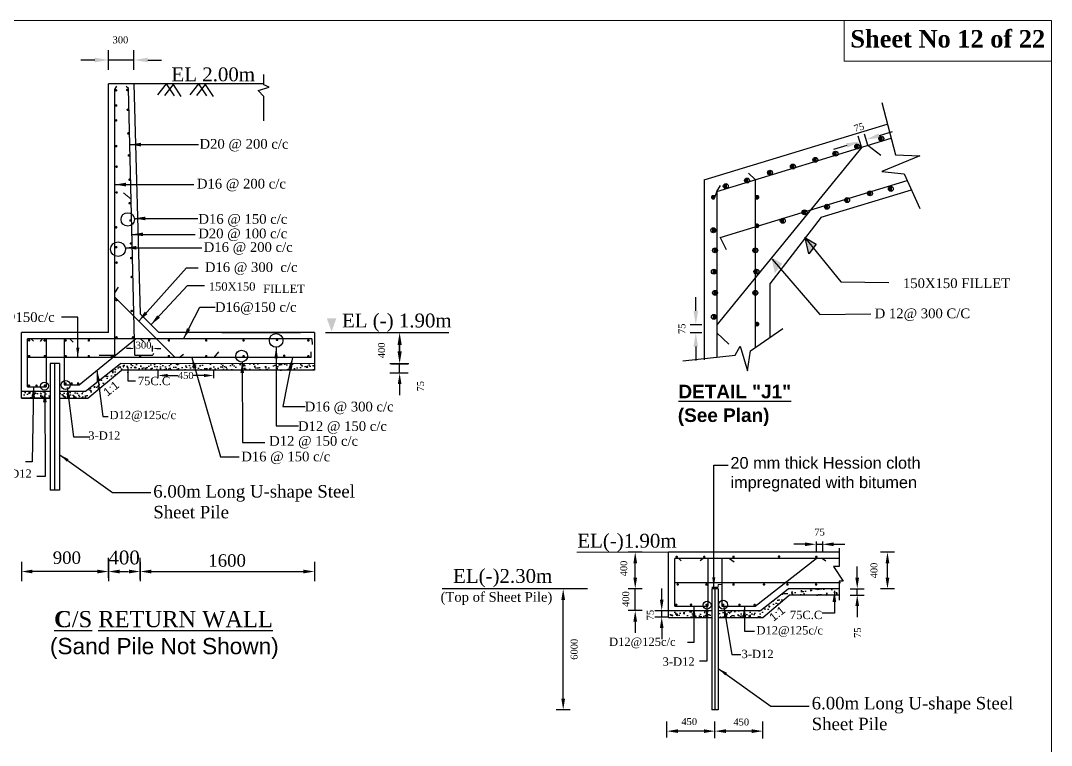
# Model space of a CAD drawing. Extents: x -545075 to 1728153, y -708141 to -305611.
# Drawn here: x 644623 to 681865, y -634030 to -607839 of the extents above; entities that cross this region are included whole.
import ezdxf

# ---------------------------------------------------------------- set-up
doc = ezdxf.new("R2010")
doc.units = 0
doc.header["$MEASUREMENT"] = 0
doc.layers.get('0').update_dxf_attribs({"linetype": 'CONTINUOUS'})
doc.layers.get('DEFPOINTS').update_dxf_attribs({"linetype": 'CONTINUOUS'})
doc.layers.add('LINE', color=7, linetype='CONTINUOUS')
doc.layers.add('Other line', color=7, linetype='CONTINUOUS', lineweight=15)
doc.styles.add('Arial-200', font='arial.ttf')
doc.styles.get("Standard").update_dxf_attribs({"font": 'times.ttf', "height": 250})
doc.styles.add('sum', font='arialbd.ttf')
doc.styles.add('TIMES', font='arial.ttf', dxfattribs={"height": 350})
doc.dimstyles.new('3', dxfattribs={"dimtxt": 225, "dimasz": 350, "dimexe": 100, "dimexo": 25, "dimgap": 9, "dimtad": 0, "dimdec": 0, "dimzin": 0, "dimdsep": 46, "dimtxsty": 'Standard', "dimcen": 0, "dimclrt": 256, "dimadec": 0, "dimazin": 0, "dimtfac": 1, "dimtdec": 0, "dimtofl": 0, "dimtmove": 2, "dimatfit": 3, "dimfxl": 1, "dimtolj": 1, "dimtzin": 0, "dimarcsym": 0})
doc.dimstyles.new('ISO-25', dxfattribs={"dimtxt": 2.5, "dimasz": 2.5, "dimexe": 1.25, "dimexo": 0.625, "dimtad": 1, "dimtxsty": 'Standard', "dimcen": 2.5, "dimadec": 0, "dimazin": 0, "dimtfac": 1, "dimtmove": 0, "dimatfit": 3, "dimfxl": 1, "dimarcsym": 0})
pattern_1 = [(50, (0, 0), (401.6657, -35.1412), [42, -462]), (355, (0, 0), (-77.70075, 421.2276), [33.6, -369.6]), (100.4514, (33.47, -2.93), (323.96525, 386.08614), [35.6945, -392.63958]), (46.1842, (0, 112), (597.655, -92.69065), [63, -693]), (96.6356, (49.8, 104.3), (523.4111, 545.506), [53.54176, -588.9593]), (351.1842, (0, 112), (523.4107, 545.5064), [50.4, -554.4]), (21, (56, 84), (334.26795, -225.46658), [42, -462]), (326, (56, 84), (136.25659, 406.08403), [33.6, -369.6]), (71.4514, (83.86, 65.2), (470.52467, 180.61708), [35.6945, -392.63958]), (37.5, (0, 0), (6.80952, 186.420558), [0, -365.12, 0, -375.2, 0, -371]), (7.5, (0, 0), (147.31894, 220.87056), [0, -213.92, 0, -356.72, 0, -141.4]), (327.5, (-124.88, 0), (298.940564, -12.630728), [0, -140, 0, -436.8, 0, -579.6]), (317.5, (-180.88, 0), (326.584255, 56.05879), [0, -182, 0, -290.08, 0, -411.6])]

# ---------------------------------------------------------------- blocks, each defined once
blk = doc.blocks.new('*D208')
at = {"color": 7, "linetype": 'ByBlock', "lineweight": -2}
for p, q in [((640631, -610123), (639931, -610123)), ((640281, -618713), (640281, -610523)), ((640621, -619113), (639931, -619113))]:
    blk.add_line(p, q, dxfattribs=at)
for points in [[(640215, -610523), (640348, -610523), (640281, -610123)], [(640215, -618713), (640348, -618713), (640281, -619113)]]:
    blk.add_solid(points, dxfattribs=at)
at = {"layer": 'DEFPOINTS', "color": 0, "linetype": 'ByBlock', "lineweight": -2}
for p in [(640281, -610123), (646801, -610123), (640631, -619113)]:
    blk.add_point(p, dxfattribs=at)
at = {"color": 7, "linetype": 'ByBlock', "insert": (639868, -614618), "char_height": 250, "attachment_point": 5, "rotation": 90}
blk.add_mtext('3900', dxfattribs=at)
blk = doc.blocks.new('*D209')
at = {"color": 7, "linetype": 'ByBlock', "lineweight": -2}
for p, q in [((644651, -627397), (644651, -628097)), ((647801, -627397), (647801, -628097)), ((647401, -627747), (645051, -627747))]:
    blk.add_line(p, q, dxfattribs=at)
for points in [[(645051, -627680), (645051, -627814), (644651, -627747)], [(647401, -627680), (647401, -627814), (647801, -627747)]]:
    blk.add_solid(points, dxfattribs=at)
at = {"layer": 'DEFPOINTS', "color": 0, "linetype": 'ByBlock', "lineweight": -2}
for p in [(647801, -619113), (644651, -621478), (644651, -627747)]:
    blk.add_point(p, dxfattribs=at)
at = {"color": 7, "linetype": 'ByBlock', "insert": (646295, -627250), "char_height": 250, "attachment_point": 5}
blk.add_mtext('{\\H1.8x;900}', dxfattribs=at)
blk = doc.blocks.new('*D210')
at = {"color": 7, "linetype": 'ByBlock', "lineweight": -2}
for p, q in [((648944, -627397), (648944, -628097)), ((655243, -627397), (655243, -628097)), ((649344, -627747), (654843, -627747))]:
    blk.add_line(p, q, dxfattribs=at)
for points in [[(649344, -627680), (649344, -627814), (648944, -627747)], [(654843, -627680), (654843, -627814), (655243, -627747)]]:
    blk.add_solid(points, dxfattribs=at)
at = {"layer": 'DEFPOINTS', "color": 0, "linetype": 'ByBlock', "lineweight": -2}
for p in [(648944, -619112), (655243, -620471), (655243, -627747)]:
    blk.add_point(p, dxfattribs=at)
at = {"color": 7, "linetype": 'ByBlock', "insert": (652084, -627351), "char_height": 250, "attachment_point": 5}
blk.add_mtext('{\\H1.8x;1600}', dxfattribs=at)
blk = doc.blocks.new('*D299')
at = {"color": 7, "linetype": 'ByBlock', "lineweight": -2}
for p, q in [((658318, -619838), (658318, -619438)), ((658648, -620238), (657968, -620238)), ((658318, -620576), (658318, -620238)), ((658624, -620576), (657968, -620576)), ((658318, -620976), (658318, -621376))]:
    blk.add_line(p, q, dxfattribs=at)
for points in [[(658251, -619838), (658384, -619838), (658318, -620238)], [(658251, -620976), (658384, -620976), (658318, -620576)]]:
    blk.add_solid(points, dxfattribs=at)
at = {"layer": 'DEFPOINTS', "color": 0, "linetype": 'ByBlock', "lineweight": -2}
for p in [(658318, -620238), (658658, -620238), (658634, -620576)]:
    blk.add_point(p, dxfattribs=at)
at = {"color": 7, "linetype": 'ByBlock', "insert": (659074, -621053), "char_height": 250, "attachment_point": 5, "rotation": 90}
blk.add_mtext('75', dxfattribs=at)
blk = doc.blocks.new('*D303')
at = {"color": 7, "linetype": 'ByBlock', "lineweight": -2}
for p, q in [((647301, -609263), (646801, -609263)), ((647801, -609613), (647801, -608913)), ((648716, -609263), (647801, -609263)), ((648716, -609613), (648716, -608913)), ((649216, -609263), (649716, -609263))]:
    blk.add_line(p, q, dxfattribs=at)
for points in [[(647301, -609179), (647301, -609346), (647801, -609263)], [(649216, -609179), (649216, -609346), (648716, -609263)]]:
    blk.add_solid(points, dxfattribs=at)
at = {"layer": 'DEFPOINTS', "color": 0, "linetype": 'ByBlock', "lineweight": -2}
for p in [(647801, -609263), (647801, -609724), (648716, -609672)]:
    blk.add_point(p, dxfattribs=at)
at = {"color": 7, "linetype": 'ByBlock', "insert": (648230, -608536), "char_height": 250, "attachment_point": 5}
blk.add_mtext('300', dxfattribs=at)
blk = doc.blocks.new('*D304')
at = {"layer": 'DEFPOINTS', "color": 0, "lineweight": -2}
for p in [(655243, -619113), (655243, -620238), (658318, -620238)]:
    blk.add_point(p, dxfattribs=at)
at = {"layer": 'LINE', "color": 7, "lineweight": -2}
for p, q in [((658018, -619113), (658618, -619113)), ((658318, -619563), (658318, -619788)), ((658018, -620238), (658618, -620238))]:
    blk.add_line(p, q, dxfattribs=at)
for points in [[(658243, -619563), (658393, -619563), (658318, -619113)], [(658243, -619788), (658393, -619788), (658318, -620238)]]:
    blk.add_solid(points, dxfattribs=at)
at = {"layer": 'LINE', "color": 7, "insert": (657663, -619755), "char_height": 250, "attachment_point": 5, "rotation": 90}
blk.add_mtext('\\A1;400', dxfattribs=at)
blk = doc.blocks.new('*D306')
at = {"color": 7, "linetype": 'ByBlock', "lineweight": -2}
for p, q in [((643161, -614613), (642461, -614613)), ((642811, -615013), (642811, -618538)), ((643161, -618938), (642461, -618938))]:
    blk.add_line(p, q, dxfattribs=at)
for points in [[(642744, -615013), (642877, -615013), (642811, -614613)], [(642744, -618538), (642877, -618538), (642811, -618938)]]:
    blk.add_solid(points, dxfattribs=at)
at = {"layer": 'DEFPOINTS', "color": 0, "linetype": 'ByBlock', "lineweight": -2}
for p in [(647760, -614613), (642811, -618938), (647533, -618938)]:
    blk.add_point(p, dxfattribs=at)
at = {"color": 7, "linetype": 'ByBlock', "insert": (642184, -616887), "char_height": 250, "attachment_point": 5, "rotation": 90}
blk.add_mtext('1500', dxfattribs=at)
blk = doc.blocks.new('*D308')
at = {"color": 7, "linetype": 'ByBlock', "lineweight": -2}
for p, q in [((674850, -627971), (674850, -627571)), ((674600, -628371), (675100, -628371)), ((674600, -628597), (675100, -628597)), ((674850, -628597), (674850, -628371)), ((674850, -628997), (674850, -629397))]:
    blk.add_line(p, q, dxfattribs=at)
for points in [[(674783, -627971), (674916, -627971), (674850, -628371)], [(674783, -628997), (674916, -628997), (674850, -628597)]]:
    blk.add_solid(points, dxfattribs=at)
at = {"layer": 'DEFPOINTS', "color": 0, "linetype": 'ByBlock', "lineweight": -2}
for p in [(674197, -628371), (674197, -628597), (674850, -628371)]:
    blk.add_point(p, dxfattribs=at)
at = {"color": 7, "linetype": 'ByBlock', "insert": (674865, -629957), "char_height": 250, "attachment_point": 5, "rotation": 90}
blk.add_mtext('75', dxfattribs=at)
blk = doc.blocks.new('*D309')
at = {"color": 7, "linetype": 'ByBlock', "lineweight": -2}
for p, q in [((664477, -628371), (663977, -628371)), ((664227, -632341), (664227, -628771)), ((664477, -632741), (663977, -632741))]:
    blk.add_line(p, q, dxfattribs=at)
for points in [[(664160, -628771), (664294, -628771), (664227, -628371)], [(664160, -632341), (664294, -632341), (664227, -632741)]]:
    blk.add_solid(points, dxfattribs=at)
at = {"layer": 'DEFPOINTS', "color": 0, "linetype": 'ByBlock', "lineweight": -2}
for p in [(664227, -628371), (669597, -628371), (669597, -632741)]:
    blk.add_point(p, dxfattribs=at)
at = {"color": 7, "linetype": 'ByBlock', "insert": (664625, -630556), "char_height": 250, "attachment_point": 5, "rotation": 90}
blk.add_mtext('6000', dxfattribs=at)
blk = doc.blocks.new('*D310')
at = {"color": 7, "linetype": 'ByBlock', "lineweight": -2}
for p, q in [((666829, -627971), (666829, -627571)), ((667079, -628371), (666579, -628371)), ((666829, -629161), (666829, -628371)), ((667079, -629161), (666579, -629161)), ((666829, -629561), (666829, -629961))]:
    blk.add_line(p, q, dxfattribs=at)
for points in [[(666763, -627971), (666896, -627971), (666829, -628371)], [(666763, -629561), (666896, -629561), (666829, -629161)]]:
    blk.add_solid(points, dxfattribs=at)
at = {"layer": 'DEFPOINTS', "color": 0, "linetype": 'ByBlock', "lineweight": -2}
for p in [(666829, -628371), (669445, -628371), (669445, -629161)]:
    blk.add_point(p, dxfattribs=at)
at = {"color": 7, "linetype": 'ByBlock', "insert": (666489, -628742), "char_height": 250, "attachment_point": 5, "rotation": 90}
blk.add_mtext('400', dxfattribs=at)
blk = doc.blocks.new('*D311')
at = {"color": 7, "linetype": 'ByBlock', "lineweight": -2}
for p, q in [((667079, -627046), (666579, -627046)), ((666829, -627971), (666829, -627446)), ((667079, -628371), (666579, -628371))]:
    blk.add_line(p, q, dxfattribs=at)
for points in [[(666763, -627446), (666896, -627446), (666829, -627046)], [(666763, -627971), (666896, -627971), (666829, -628371)]]:
    blk.add_solid(points, dxfattribs=at)
at = {"layer": 'DEFPOINTS', "color": 0, "linetype": 'ByBlock', "lineweight": -2}
for p in [(666829, -627046), (667883, -627046), (669445, -628371)]:
    blk.add_point(p, dxfattribs=at)
at = {"color": 7, "linetype": 'ByBlock', "insert": (666416, -627638), "char_height": 250, "attachment_point": 5, "rotation": 90}
blk.add_mtext('400', dxfattribs=at)
blk = doc.blocks.new('*D312')
at = {"color": 7, "linetype": 'ByBlock', "lineweight": -2}
for p, q in [((667976, -633744), (667976, -633165)), ((669709, -633769), (669709, -633165)), ((669309, -633515), (668376, -633515))]:
    blk.add_line(p, q, dxfattribs=at)
for points in [[(668376, -633448), (668376, -633581), (667976, -633515)], [(669309, -633448), (669309, -633581), (669709, -633515)]]:
    blk.add_solid(points, dxfattribs=at)
at = {"layer": 'DEFPOINTS', "color": 0, "linetype": 'ByBlock', "lineweight": -2}
for p in [(667976, -633515), (667976, -633754), (669709, -633779)]:
    blk.add_point(p, dxfattribs=at)
at = {"color": 7, "linetype": 'ByBlock', "insert": (668780, -633171), "char_height": 250, "attachment_point": 5}
blk.add_mtext('450', dxfattribs=at)
blk = doc.blocks.new('*D313')
at = {"color": 7, "linetype": 'ByBlock', "lineweight": -2}
for p, q in [((669709, -633769), (669709, -633165)), ((671442, -633785), (671442, -633165)), ((671042, -633515), (670109, -633515))]:
    blk.add_line(p, q, dxfattribs=at)
for points in [[(670109, -633448), (670109, -633581), (669709, -633515)], [(671042, -633448), (671042, -633581), (671442, -633515)]]:
    blk.add_solid(points, dxfattribs=at)
at = {"layer": 'DEFPOINTS', "color": 0, "linetype": 'ByBlock', "lineweight": -2}
for p in [(669709, -633515), (669709, -633779), (671442, -633795)]:
    blk.add_point(p, dxfattribs=at)
at = {"color": 7, "linetype": 'ByBlock', "insert": (670660, -633186), "char_height": 250, "attachment_point": 5}
blk.add_mtext('450', dxfattribs=at)
blk = doc.blocks.new('*D314')
at = {"color": 7, "linetype": 'ByBlock', "lineweight": -2}
for p, q in [((676193, -627046), (675693, -627046)), ((675943, -627971), (675943, -627446)), ((676193, -628371), (675693, -628371))]:
    blk.add_line(p, q, dxfattribs=at)
for points in [[(675876, -627446), (676010, -627446), (675943, -627046)], [(675876, -627971), (676010, -627971), (675943, -628371)]]:
    blk.add_solid(points, dxfattribs=at)
at = {"layer": 'DEFPOINTS', "color": 0, "linetype": 'ByBlock', "lineweight": -2}
for p in [(675943, -627046), (676963, -627046), (678526, -628371)]:
    blk.add_point(p, dxfattribs=at)
at = {"color": 7, "linetype": 'ByBlock', "insert": (675457, -627711), "char_height": 250, "attachment_point": 5, "rotation": 90}
blk.add_mtext('400', dxfattribs=at)
blk = doc.blocks.new('*D315')
at = {"color": 7, "linetype": 'ByBlock', "lineweight": -2}
for p, q in [((672961, -626763), (672561, -626763)), ((673361, -626664), (673361, -627013)), ((673361, -626763), (673599, -626763)), ((673599, -626664), (673599, -627013)), ((673999, -626763), (674399, -626763))]:
    blk.add_line(p, q, dxfattribs=at)
for points in [[(672961, -626696), (672961, -626830), (673361, -626763)], [(673999, -626696), (673999, -626830), (673599, -626763)]]:
    blk.add_solid(points, dxfattribs=at)
at = {"layer": 'DEFPOINTS', "color": 0, "linetype": 'ByBlock', "lineweight": -2}
for p in [(673361, -626564), (673599, -626564), (673599, -626763)]:
    blk.add_point(p, dxfattribs=at)
at = {"color": 7, "linetype": 'ByBlock', "insert": (673490, -626324), "char_height": 250, "attachment_point": 5}
blk.add_mtext('75', dxfattribs=at)
blk = doc.blocks.new('*D316')
at = {"layer": 'DEFPOINTS', "color": 0, "lineweight": -2}
for p in [(675170, -612139), (675011, -612410), (675232, -612342)]:
    blk.add_point(p, dxfattribs=at)
at = {"layer": 'LINE', "color": 7, "lineweight": -2}
for p, q in [((675649, -611993), (676127, -611847)), ((675009, -612405), (674890, -612015)), ((675231, -612337), (675112, -611948)), ((674471, -612352), (673992, -612498))]:
    blk.add_line(p, q, dxfattribs=at)
for points in [[(674446, -612273), (674495, -612432), (674949, -612207)], [(675624, -611913), (675673, -612073), (675170, -612139)]]:
    blk.add_solid(points, dxfattribs=at)
at = {"layer": 'LINE', "color": 7, "insert": (674914, -611694), "char_height": 250, "attachment_point": 5, "rotation": 16.9754}
blk.add_mtext('\\A1;75', dxfattribs=at)
blk = doc.blocks.new('*D317')
at = {"layer": 'DEFPOINTS', "color": 0, "lineweight": -2}
for p in [(669240, -618831), (669018, -619121), (669240, -619121)]:
    blk.add_point(p, dxfattribs=at)
at = {"layer": 'LINE', "color": 7, "lineweight": -2}
for p, q in [((669018, -618331), (669018, -617831)), ((669235, -618831), (668818, -618831)), ((669235, -619121), (668818, -619121)), ((669018, -619621), (669018, -620121))]:
    blk.add_line(p, q, dxfattribs=at)
for points in [[(668934, -618331), (669101, -618331), (669018, -618831)], [(668934, -619621), (669101, -619621), (669018, -619121)]]:
    blk.add_solid(points, dxfattribs=at)
at = {"layer": 'LINE', "color": 7, "insert": (668518, -618976), "char_height": 250, "attachment_point": 5, "rotation": 90}
blk.add_mtext('\\A1;75', dxfattribs=at)
blk = doc.blocks.new('*D345')
at = {"color": 7, "linetype": 'ByBlock', "lineweight": -2}
for p, q in [((667787, -628761), (667787, -628361)), ((667537, -629161), (668037, -629161)), ((667787, -629387), (667787, -629161)), ((667537, -629387), (668037, -629387)), ((667787, -629787), (667787, -630187))]:
    blk.add_line(p, q, dxfattribs=at)
for points in [[(667720, -628761), (667853, -628761), (667787, -629161)], [(667720, -629787), (667853, -629787), (667787, -629387)]]:
    blk.add_solid(points, dxfattribs=at)
at = {"layer": 'DEFPOINTS', "color": 0, "linetype": 'ByBlock', "lineweight": -2}
for p in [(667133, -629161), (667787, -629161), (667133, -629387)]:
    blk.add_point(p, dxfattribs=at)
at = {"color": 7, "linetype": 'ByBlock', "insert": (667374, -629320), "char_height": 250, "attachment_point": 5, "rotation": 90}
blk.add_mtext('75', dxfattribs=at)
blk = doc.blocks.new('*D346')
at = {"layer": 'DEFPOINTS', "color": 0, "lineweight": -2}
for p in [(649394, -619688), (648752, -619926), (649394, -619817)]:
    blk.add_point(p, dxfattribs=at)
at = {"layer": 'Other line', "linetype": 'ByBlock', "lineweight": -2}
for p, q in [((648602, -619688), (648452, -619688)), ((649544, -619688), (649694, -619688))]:
    blk.add_line(p, q, dxfattribs=at)
at = {"layer": 'Other line', "color": 0, "linetype": 'ByBlock', "lineweight": -2}
for p, q in [((648752, -619901), (648752, -619588)), ((649394, -619792), (649394, -619588))]:
    blk.add_line(p, q, dxfattribs=at)
at = {"layer": 'Other line', "lineweight": -2}
for points in [[(648602, -619663), (648602, -619713), (648752, -619688)], [(649544, -619663), (649544, -619713), (649394, -619688)]]:
    blk.add_solid(points, dxfattribs=at)
at = {"layer": 'Other line', "color": 0, "insert": (649066, -619567), "char_height": 250, "attachment_point": 5}
blk.add_mtext('\\A1;300', dxfattribs=at)
blk = doc.blocks.new('*D530')
at = {"layer": 'DEFPOINTS', "color": 0, "linetype": 'ByBlock', "lineweight": -2}
for p in [(649586, -620473), (651597, -620472), (651597, -620664)]:
    blk.add_point(p, dxfattribs=at)
at = {"layer": 'LINE', "color": 0, "linetype": 'ByBlock', "lineweight": -2}
for p, q in [((649586, -620498), (649586, -620764)), ((649936, -620664), (650315, -620664)), ((651247, -620664), (650868, -620664)), ((651597, -620497), (651597, -620764))]:
    blk.add_line(p, q, dxfattribs=at)
for points in [[(649936, -620606), (649936, -620722), (649586, -620664)], [(651247, -620606), (651247, -620722), (651597, -620664)]]:
    blk.add_solid(points, dxfattribs=at)
at = {"layer": 'LINE', "linetype": 'ByBlock', "lineweight": -2, "insert": (650591, -620664), "char_height": 250, "attachment_point": 5}
blk.add_mtext('\\A1;450', dxfattribs=at)

msp = doc.modelspace()

# ---------------------------------------------------------------- hatches: boundary and pattern name
for points in [[(675767.898, -612027.372), (675767.898, -612179.109, -0.587115751), (675631.948, -612103.24, -0.587115751)], [(674110.413, -612572.604), (674110.413, -612724.341, -0.587115751), (673974.463, -612648.473, -0.587115751)], [(674898.729, -612310.085), (674898.729, -612461.822, -0.587115751), (674762.779, -612385.953, -0.587115751)], [(673382.736, -612794.735), (673382.736, -612946.472, -0.587115751), (673246.786, -612870.604, -0.587115751)], [(671745.465, -613259.192), (671745.465, -613410.929, -0.587115751), (671609.515, -613335.061, -0.587115751)], [(672574.207, -613037.06), (672574.207, -613188.798, -0.587115751), (672438.257, -613112.929, -0.587115751)], [(670148.619, -613743.843), (670148.619, -613895.58, -0.587115751), (670012.669, -613819.711, -0.587115751)], [(670916.722, -613541.905), (670916.722, -613693.642, -0.587115751), (670780.772, -613617.774, -0.587115751)], [(675359.611, -614006.361), (675359.611, -614158.099, -0.587115751), (675223.661, -614082.23, -0.587115751)], [(676111.523, -613844.811), (676111.523, -613996.549, -0.587115751), (675975.573, -613920.68, -0.587115751)], [(669699.905, -614147.718), (669699.905, -614299.455, -0.587115751), (669563.955, -614223.586, -0.587115751)], [(671181.297, -614147.718), (671181.297, -614299.455, 0.587115751), (671317.247, -614223.586, 0.587115751)], [(673803.193, -614491.012), (673803.193, -614642.749, -0.587115751), (673667.243, -614566.88, -0.587115751)], [(674530.869, -614248.686), (674530.869, -614400.424, -0.587115751), (674394.919, -614324.555, -0.587115751)], [(672994.663, -614692.949), (672994.663, -614844.687, -0.587115751), (672858.713, -614768.818, -0.587115751)], [(671181.297, -615177.6), (671181.297, -615329.338, 0.587115751), (671317.247, -615253.469, 0.587115751)], [(672206.347, -614995.856), (672206.347, -615147.594, -0.587115751), (672070.397, -615071.725, -0.587115751)], [(669604.664, -615339.15), (669604.664, -615490.888, 0.587115751), (669740.614, -615415.019, 0.587115751)], [(669665.304, -616066.126), (669665.304, -616217.863, 0.587115751), (669801.254, -616141.995, 0.587115751)], [(671215.898, -616066.126), (671215.898, -616217.863, -0.587115751), (671079.948, -616141.995, -0.587115751)], [(669624.877, -616833.489), (669624.877, -616985.226, 0.587115751), (669760.827, -616909.357, 0.587115751)], [(671256.325, -616833.489), (671256.325, -616985.226, -0.587115751), (671120.375, -616909.357, -0.587115751)], [(669665.304, -617600.852), (669665.304, -617752.589, 0.587115751), (669801.254, -617676.721, 0.587115751)], [(671215.898, -617600.852), (671215.898, -617752.589, -0.587115751), (671079.948, -617676.721, -0.587115751)], [(669624.877, -618469.184), (669624.877, -618620.921, 0.587115751), (669760.827, -618545.053, 0.587115751)], [(671181.297, -618731.704), (671181.297, -618883.441, 0.587115751), (671317.247, -618807.572, 0.587115751)]]:
    msp.add_hatch(color=7).paths.add_polyline_path(points)
h = msp.add_hatch(color=7)
h.paths.add_polyline_path([(672954.002, -615677.002), (673277.975, -615864.074), (673194.824, -615972.066)])
h.paths.add_polyline_path([(673277.975, -615864.074), (673368.463, -615916.324), (673260.927, -616053.056), (673194.824, -615972.066)])
h.paths.add_polyline_path([(673194.824, -615972.066), (673260.927, -616053.056), (673095.976, -616262.791), (673068.433, -616136.216)])
h.paths.add_polyline_path([(672973.781, -615701.236), (673194.824, -615972.066), (673068.433, -616136.216)])
h = msp.add_hatch(color=7)
h.paths.add_polyline_path([(669773.647, -616077.497, 0.659719078), (669622.965, -616141.995, 0.659719078), (669773.647, -616206.492)])
h.paths.add_polyline_path([(669760.827, -616909.357, 1), (669582.538, -616909.357, 1)])
h.paths.add_polyline_path([(669773.647, -617612.223, 0.659719078), (669622.965, -617676.721, 0.659719078), (669773.647, -617741.218)])
h = msp.add_hatch(color=7)
h.paths.add_polyline_path([(671258.237, -616141.995, -0.659719078), (671107.555, -616206.492), (671107.555, -616077.497, -0.659719078)])
h.paths.add_polyline_path([(671120.375, -616909.357, -1), (671298.664, -616909.357, -1)])
h.paths.add_polyline_path([(671107.555, -617741.218), (671107.555, -617612.223, -0.659719078), (671258.237, -617676.721, -0.659719078)])
h = msp.add_hatch(color=7)
h.paths.add_polyline_path([(672055.213, -616571.083), (671972.062, -616679.075), (671731.239, -616384.01)])
h.paths.add_polyline_path([(672038.165, -616760.065), (671972.062, -616679.075), (672055.213, -616571.083), (672145.701, -616623.333)])
h.paths.add_polyline_path([(671972.062, -616679.075), (672038.165, -616760.065), (671873.214, -616969.8), (671845.671, -616843.225)])
h.paths.add_polyline_path([(671751.019, -616408.245), (671972.062, -616679.075), (671845.671, -616843.225)])
at = {"layer": 'LINE'}
h = msp.add_hatch(dxfattribs=at)
h.set_pattern_fill('AR-CONC', color=0, scale=56, style=0)
h.set_pattern_definition(pattern_1)
h.paths.add_polyline_path([(646027.646, -621228.392), (646027.646, -621478.392), (647051.015, -621478.392), (648270.598, -620473.699), (655242.768, -620470.892), (655242.768, -620238.392), (648232.53, -620227.192), (646967.857, -621228.392)])
h = msp.add_hatch(dxfattribs=at)
h.set_pattern_fill('AR-CONC', color=0, scale=56, style=0)
h.set_pattern_definition(pattern_1)
h.paths.add_polyline_path([(644653.397, -621228.392), (644653.397, -621478.392), (645686.07, -621478.392), (645686.07, -621228.392)])
h = msp.add_hatch(dxfattribs=at)
h.set_pattern_fill('AR-CONC', color=0, scale=56, style=0)
h.set_pattern_definition(pattern_1)
h.paths.add_polyline_path([(672394.448, -628597.235), (674196.544, -628597.235), (674196.544, -628370.735), (672356.907, -628370.735), (671359.012, -629160.735), (669820.726, -629160.735), (669820.726, -629410.735), (671442.17, -629410.735)])
h.paths.add_polyline_path([(669596.544, -629410.735), (669596.544, -629160.735), (668034.161, -629160.735), (668034.161, -629410.735)])
at = {"layer": 'Other line'}
msp.add_hatch(color=0, dxfattribs=at).paths.add_polyline_path([(669596.544, -628309.261), (669596.544, -628370.735), (669820.726, -628370.735), (669820.726, -628309.261)])

# ---------------------------------------------------------------- linework, layer by layer
at = {"linetype": 'ByBlock'}
for p, q in [((653409.996, -610159.227), (653409.996, -609792.261)), ((647801.015, -619113.392), (647801.015, -610123.392)), ((648715.838, -610123.392), (647801.015, -610123.392)), ((648026.015, -619925.823), (648021.705, -610323.302)), ((648752.313, -619925.823), (648521.097, -610297.908)), ((653409.996, -610123.392), (648715.838, -610123.392)), ((648715.838, -610123.392), (648944.237, -618434.901)), ((653409.996, -610123.392), (648737.363, -610123.392)), ((653201.001, -610360.509), (653602.586, -610241.809)), ((653409.996, -610584.39), (653201.001, -610360.509)), ((653602.586, -610241.809), (653409.996, -610159.227)), ((653409.996, -611464.603), (653409.996, -610584.39)), ((648026.015, -617834.775), (650204.632, -620013.392)), ((644651.015, -621478.392), (644651.015, -619113.392)), ((647801.015, -619113.392), (644651.015, -619113.392)), ((655242.768, -619113.392), (649621.475, -619113.392)), ((651890.64, -619113.392), (654731.64, -619113.392)), ((655242.768, -619113.392), (655242.768, -620470.892)), ((655643.64, -619113.392), (660091.66, -619113.392)), ((644876.015, -619538.392), (644876.015, -619338.392)), ((647801.015, -619338.392), (644876.015, -619338.392)), ((644876.015, -620013.392), (644876.015, -619538.392)), ((645546.07, -619338.392), (645546.07, -621078.392)), ((646199.162, -619338.392), (646199.162, -620998.392)), ((646735.819, -620998.392), (648777.092, -619338.392)), ((649601.015, -619338.392), (647801.015, -619338.392)), ((655142.64, -619338.392), (649601.015, -619338.392)), ((655142.64, -619338.392), (655153.397, -619548.392)), ((644876.015, -621078.392), (644876.015, -619788.392)), ((655115.64, -620013.392), (644876.015, -620013.392)), ((647461.705, -619925.823), (648026.015, -619925.823)), ((648752.313, -619925.823), (649393.705, -619925.823)), ((655115.64, -620013.392), (655115.64, -619808.392)), ((645686.07, -620228.893), (645686.07, -624808.392)), ((646027.646, -620228.893), (645686.07, -620228.893)), ((645851.015, -620228.893), (645851.015, -624808.392)), ((646027.646, -620228.893), (646027.646, -624808.392)), ((646967.857, -621228.392), (648232.53, -620227.192)), ((655242.768, -620238.392), (648232.53, -620227.192)), ((648983.397, -620228.392), (648983.397, -620228.392)), ((647051.015, -621478.392), (648270.598, -620473.699)), ((655242.768, -620470.892), (648270.598, -620473.699)), ((644876.015, -621078.392), (645546.07, -621078.392)), ((646199.162, -620998.392), (646735.819, -620998.392)), ((644651.015, -621478.392), (645686.07, -621478.392)), ((644653.397, -621228.392), (645686.07, -621228.392)), ((646013.783, -621228.392), (646027.646, -621228.392)), ((646014.856, -621478.392), (646027.646, -621478.392)), ((646027.646, -621228.392), (646967.857, -621228.392)), ((646027.646, -621478.392), (647051.015, -621478.392)), ((646027.646, -624808.392), (645686.07, -624808.392)), ((668034.161, -629410.735), (668034.161, -627045.735)), ((671184.161, -627045.735), (668034.161, -627045.735)), ((674196.544, -627045.735), (671184.161, -627045.735)), ((647801.015, -627970.152), (647801.015, -627247.069)), ((648944.237, -628030.152), (648944.237, -627247.069)), ((668259.161, -628995.449), (668259.161, -627270.735)), ((674196.544, -627270.735), (668259.161, -627270.735)), ((669456.544, -627270.735), (669456.544, -628995.449)), ((669955.236, -627270.735), (669955.236, -628995.449)), ((671162.42, -628995.449), (673361.419, -627270.735)), ((648201.015, -627747.069), (648526.015, -627747.069)), ((668259.161, -627945.735), (668259.161, -627650.735)), ((674250.789, -628154.735), (668259.161, -628154.735)), ((672621.655, -628161.142), (672622.17, -628160.735)), ((665107.786, -628370.735), (659854.704, -628370.735)), ((669596.544, -628370.735), (669596.544, -632740.735)), ((669820.726, -628370.735), (669596.544, -628370.735)), ((669708.999, -628370.735), (669708.999, -632740.735)), ((669820.726, -628370.735), (669820.726, -632740.735)), ((671359.012, -629160.735), (672356.907, -628370.735)), ((671442.17, -629410.735), (672394.448, -628597.235)), ((674196.544, -628370.735), (672356.907, -628370.735)), ((672366.544, -628369.735), (672366.544, -628369.735)), ((674196.544, -628597.235), (672394.448, -628597.235)), ((668259.161, -628995.449), (669456.544, -628995.449)), ((669955.236, -628995.449), (671162.42, -628995.449)), ((668036.544, -629160.735), (669596.544, -629160.735)), ((669820.726, -629160.735), (671359.012, -629160.735)), ((668034.161, -629410.735), (669596.544, -629410.735)), ((669820.726, -629410.735), (671442.17, -629410.735)), ((669820.726, -632740.735), (669596.544, -632740.735))]:
    msp.add_line(p, q, dxfattribs=at)
at = {"color": 7}
for p, q in [((675742.519, -610792.974), (676227.636, -612691.188)), ((669316.934, -613596.573), (675927.979, -611578.476)), ((669773.647, -614008.446), (676072.854, -612085.542)), ((675010.781, -612409.752), (669773.647, -618831.123)), ((677117.018, -612731.575), (675742.519, -613297.001)), ((676227.636, -612691.188), (677117.018, -612731.575)), ((675742.519, -613297.001), (676551.048, -613377.776)), ((669316.934, -613596.573), (669316.934, -620099.333)), ((669901.95, -615673.34), (676656.652, -613611.39)), ((671161.084, -613584.915), (671161.084, -619653.22)), ((676551.048, -613377.776), (677117.018, -614629.79)), ((669773.647, -614008.446), (669773.647, -620001.97)), ((673547.773, -614947.188), (676810.293, -613951.267)), ((673547.773, -614947.188), (671697.139, -617350.694)), ((672954.002, -615677.002), (673368.463, -615916.324)), ((673095.976, -616262.791), (672972.119, -615693.595)), ((673368.463, -615916.324), (673095.976, -616262.791)), ((671697.139, -617350.694), (671697.139, -619306.696)), ((670990.414, -619769.104), (672162.782, -618961.353)), ((670444.658, -619930.654), (670626.576, -619607.554)), ((670626.576, -619607.554), (670889.348, -620496.079)), ((668544.613, -620132.592), (670444.658, -619930.654)), ((670889.348, -620496.079), (670990.414, -619769.104))]:
    msp.add_line(p, q, dxfattribs=at)
at = {"color": 7, "ltscale": 2}
for p, q in [((672947.347, -615668.848), (674260.237, -617277.446)), ((671773.636, -616463.63), (673503.191, -618457.348)), ((674260.237, -617277.446), (675994.243, -617302.193)), ((673503.191, -618457.348), (675343.613, -618435.196))]:
    msp.add_line(p, q, dxfattribs=at)
at = {"color": 7, "linetype": 'ByBlock', "lineweight": 20}
msp.add_lwpolyline([(609892.959, -658733.909), (609892.959, -607839.262), (681865.188, -607839.262), (681865.188, -658733.909), (609892.959, -658733.909)], close=True, dxfattribs=at)
at = {"linetype": 'ByBlock', "const_width": 45}
for points in [[(648093.441, -610358.699, -1), (648048.441, -610358.699, -1)], [(648497.969, -610345.591, -1), (648452.969, -610345.591, -1)], [(648099.479, -610905.549, -1), (648054.479, -610905.549, -1)], [(648515.122, -611059.875, -1), (648470.122, -611059.875, -1)], [(648095.504, -611445.103, -1), (648050.504, -611445.103, -1)], [(648537.541, -611914.035, -1), (648492.541, -611914.035, -1)], [(648098.689, -612374.982, -1), (648053.689, -612374.982, -1)], [(648554.854, -612709.978, -1), (648509.854, -612709.978, -1)], [(648113.956, -613117.734, -1), (648068.956, -613117.734, -1)], [(648579.516, -613586.665, -1), (648534.516, -613586.665, -1)], [(648113.956, -614047.613, -1), (648068.956, -614047.613, -1)], [(648585.171, -614438.466, -1), (648540.171, -614438.466, -1)], [(648613.098, -615063.796, -1), (648568.098, -615063.796, -1)], [(648096.692, -615309.175, -1), (648051.692, -615309.175, -1)], [(648633.359, -615894.115, -1), (648588.359, -615894.115, -1)], [(648101.534, -616027.796, -1), (648056.534, -616027.796, -1)], [(648113.956, -616585.613, -1), (648068.956, -616585.613, -1)], [(648638.327, -616419.984, -1), (648593.327, -616419.984, -1)], [(648660.171, -617103.556, -1), (648615.171, -617103.556, -1)], [(648113.956, -617935.613, -1), (648068.956, -617935.613, -1)], [(648660.171, -618331.763, -1), (648615.171, -618331.763, -1)], [(648113.956, -619285.613, -1), (648068.956, -619285.613, -1)], [(648705.171, -619285.613, -1), (648660.171, -619285.613, -1)], [(644955.84, -619394.697, -1), (644910.84, -619394.697, -1)], [(645513.222, -619394.697, -1), (645468.222, -619394.697, -1)], [(646271.188, -619394.697, -1), (646226.188, -619394.697, -1)], [(647107.7, -619394.697, -1), (647062.7, -619394.697, -1)], [(649288.025, -619385.043, -1), (649243.025, -619385.043, -1)], [(650002.503, -619394.697, -1), (649957.503, -619394.697, -1)], [(651352.503, -619394.697, -1), (651307.503, -619394.697, -1)], [(652702.503, -619394.697, -1), (652657.503, -619394.697, -1)], [(653911.081, -619377.95, -1), (653866.081, -619377.95, -1)], [(655042.503, -619394.697, -1), (654997.503, -619394.697, -1)], [(644955.84, -619965.464, -1), (644910.84, -619965.464, -1)], [(645520.681, -619965.464, -1), (645475.681, -619965.464, -1)], [(646277.794, -619965.464, -1), (646232.794, -619965.464, -1)], [(647107.7, -619965.464, -1), (647062.7, -619965.464, -1)], [(647944.907, -619965.464, -1), (647899.907, -619965.464, -1)], [(648967.15, -619965.464, -1), (648922.15, -619965.464, -1)], [(650002.503, -619965.464, -1), (649957.503, -619965.464, -1)], [(651352.503, -619965.464, -1), (651307.503, -619965.464, -1)], [(652702.503, -619965.464, -1), (652657.503, -619965.464, -1)], [(654171.081, -619948.716, -1), (654126.081, -619948.716, -1)], [(655042.503, -619965.464, -1), (654997.503, -619965.464, -1)], [(644947.769, -621031.335, -1), (644902.769, -621031.335, -1)], [(645223.132, -621031.466, -1), (645178.132, -621031.466, -1)], [(645519.793, -621031.543, -1), (645474.793, -621031.543, -1)], [(646270.606, -620950.801, -1), (646225.606, -620950.801, -1)], [(646488.508, -620952.426, -1), (646443.508, -620952.426, -1)], [(646723.287, -620952.801, -1), (646678.287, -620952.801, -1)], [(668348.987, -627217.04, -1), (668303.987, -627217.04, -1)], [(669345.65, -627217.04, -1), (669300.65, -627217.04, -1)], [(670403.128, -627217.04, -1), (670358.128, -627217.04, -1)], [(672048.053, -627207.807, -1), (672003.053, -627207.807, -1)], [(673395.65, -627217.04, -1), (673350.65, -627217.04, -1)], [(668387.007, -628216.807, -1), (668342.007, -628216.807, -1)], [(669423.708, -628216.807, -1), (669378.708, -628216.807, -1)], [(670402.879, -628216.807, -1), (670357.879, -628216.807, -1)], [(671503.566, -628216.807, -1), (671458.566, -628216.807, -1)], [(672350.296, -628216.807, -1), (672305.296, -628216.807, -1)], [(673385.65, -628216.807, -1), (673340.65, -628216.807, -1)], [(668334.65, -628947.807, -1), (668289.65, -628947.807, -1)], [(668868.478, -628946.547, -1), (668823.478, -628946.547, -1)], [(669434.179, -628949.435, -1), (669389.179, -628949.435, -1)], [(670026.659, -628948.689, -1), (669981.659, -628948.689, -1)], [(670617.965, -628948.258, -1), (670572.965, -628948.258, -1)], [(671166.044, -628952.201, -1), (671121.044, -628952.201, -1)]]:
    msp.add_lwpolyline(points, format="xyb", close=True, dxfattribs=at)
at = {"linetype": 'ByBlock'}
msp.add_lwpolyline([(674196.544, -626898.304), (674196.544, -627560.735), (673996.544, -627560.735), (674346.544, -628090.735), (674196.544, -628090.735), (674196.544, -628786.867)], dxfattribs=at)
at = {"color": 7}
for centre in [(675721.093, -612103.24), (674063.608, -612648.473), (674851.923, -612385.953), (673335.931, -612870.604), (671698.659, -613335.061), (672527.402, -613112.929), (670101.814, -613819.711), (670869.917, -613617.774), (675312.806, -614082.23), (676064.718, -613920.68), (673756.388, -614566.88), (674484.064, -614324.555), (672947.857, -614768.818), (672159.542, -615071.725), (669651.469, -615415.019), (669712.11, -616141.995), (671169.093, -616141.995), (669671.683, -616909.357), (671209.52, -616909.357), (669712.11, -617676.721), (671169.093, -617676.721), (669671.683, -618545.053)]:
    msp.add_circle(centre, 89.145, dxfattribs=at)
at = {"linetype": 'ByBlock'}
for centre, radius in [((648493.562, -615022.673), 241.937), ((648142.456, -616099.613), 266.094), ((653856.003, -619394.697), 246.309), ((652608.121, -619963.342), 213.366), ((645486.07, -621045.712), 143.178), ((646249.266, -621006.475), 160.312), ((669424.884, -628963.641), 143.178), ((670006.035, -628946.786), 160.312)]:
    msp.add_circle(centre, radius, dxfattribs=at)
for points in [[(655686.242, -618599.301), (656032.771, -618599.301), (655857.278, -619071.801)], [(648201.015, -627680.403), (648201.015, -627813.736), (647801.015, -627747.069)], [(648544.237, -627680.403), (648544.237, -627813.736), (648944.237, -627747.069)]]:
    msp.add_solid(points, dxfattribs=at)
at = {"layer": 'LINE', "color": 0}
for p, q in [((648021.705, -610323.302), (648102.73, -610213.114)), ((648521.097, -610297.908), (648440.482, -610223.522))]:
    msp.add_line(p, q, dxfattribs=at)
at = {"layer": 'LINE'}
for p, q in [((649881.361, -610123.392), (649570.007, -610521.365)), ((650130.449, -610148.265), (649819.095, -610546.239)), ((649881.361, -610123.392), (650167.808, -610558.673)), ((650130.449, -610148.265), (650416.897, -610583.547)), ((651052.058, -610123.392), (650740.704, -610521.365)), ((651288.685, -610148.265), (650977.331, -610546.239)), ((651052.058, -610123.392), (651338.506, -610558.673)), ((651288.685, -610148.265), (651575.133, -610583.547)), ((675232.405, -612342.098), (675704.76, -612704.101)), ((671161.084, -613584.915), (670926.303, -613354.809)), ((669773.647, -614008.446), (669685.45, -614269.77)), ((669773.647, -614008.446), (669907.019, -613794.635)), ((669901.95, -615673.34), (670118.399, -616107.022)), ((648026.015, -617681.603), (648164.475, -617471.603)), ((648944.237, -618434.901), (649621.475, -619113.392)), ((669773.647, -619120.501), (670209.269, -619526.735)), ((645007.475, -619338.392), (645089.475, -619423.603)), ((645400.475, -619338.392), (645328.475, -619433.603)), ((646401.475, -619338.392), (646527.475, -619457.603)), ((648955.475, -619338.392), (649074.475, -619441.603)), ((650354.475, -620013.392), (650506.475, -619889.603)), ((668408.786, -627270.735), (668486.786, -627361.122)), ((669283.786, -627270.735), (669171.786, -627355.122)), ((670235.786, -627270.735), (670402.786, -627399.122)), ((673598.786, -627270.735), (673714.786, -627355.122))]:
    msp.add_line(p, q, dxfattribs=at)
at = {"layer": 'LINE', "color": 0, "linetype": 'ByBlock', "lineweight": -2}
msp.add_line((651612.842, -620013.392), (651787.842, -619813), dxfattribs=at)
at = {"layer": 'LINE', "lineweight": 9}
msp.add_lwpolyline([(681865.188, -607839.262), (674378.385, -607839.262), (674378.385, -609307.873), (681865.188, -609307.873)], close=True, dxfattribs=at)
at = {"layer": 'LINE', "color": 0, "linetype": 'ByBlock', "lineweight": -2}
msp.add_lwpolyline([(644653.397, -621228.392), (645686.07, -621228.392), (645686.07, -621478.392), (644653.397, -621478.392)], close=True, dxfattribs=at)
at = {"layer": 'Other line', "color": 0}
for p, q in [((648623.714, -614292.295), (648341.643, -614063.338)), ((649393.705, -619925.823), (649437.705, -619870.302)), ((668034.161, -627045.735), (664716.756, -627045.735)), ((669820.726, -628309.261), (669820.726, -628221.305)), ((669820.726, -628221.305), (669820.726, -628221.305)), ((669820.726, -628221.305), (669932.553, -628221.305)), ((669596.544, -628309.261), (669820.726, -628309.261))]:
    msp.add_line(p, q, dxfattribs=at)

# ---------------------------------------------------------------- texts
at = {"linetype": 'ByBlock'}
for s, height, p in [('D20 @ 200 c/c', 351.25, (651085.648, -612468.38)), ('D16 @ 200 c/c', 351.25, (650991.76, -613907.109)), ('D16 @ 150 c/c', 351.25, (651046.02, -615181.921)), ('D20 @ 100 c/c', 351.25, (651041.095, -615705.935)), ('D16 @ 200 c/c', 351.25, (651238.897, -616198.087)), ('D16 @ 300  c/c', 351.25, (651280.22, -616923.912)), ('150X150 ', 300, (651421.759, -617597.256)), ('FILLET', 300, (653385.613, -617678.969)), ('D16@150 c/c', 351.25, (651642.755, -618365.715)), ('D16@150c/c', 351.25, (643038.482, -618730.231)), ('75C.C', 300, (648859.328, -621011.56)), ('D12@125c/c', 300, (647835.405, -622240.895)), ('D16 @ 300 c/c', 351.25, (654885.301, -621961.795)), ('3-D12', 300, (647066.685, -622982.391)), ('D12 @ 150 c/c', 351.25, (654643.301, -622668.795)), ('D12 @ 150 c/c', 351.25, (653601.482, -623202.141)), ('D16 @ 150 c/c ', 351.25, (652594.482, -623766.141)), ('3-D12', 300, (643867.425, -624358.756)), ('75C.C', 300, (672417.506, -629465.446)), ('D12@125c/c', 300, (671208.726, -630021.242)), ('D12@125c/c', 300, (665883.187, -630435.242)), ('3-D12', 300, (667817.864, -631151.859)), ('3-D12', 300, (670670.35, -630875.713))]:
    msp.add_text(s, height=height, dxfattribs=at).set_placement(p)
for s, insert, char_height, width, attachment_point in [('{\\fTimes New Roman|b0|i0|c186|p18;EL 2.}0{\\fTimes New Roman|b0|i0|c186|p18;0m}', (653094.387, -609531.748), 500, 3291.76418, 3), ('150X150 FILLET', (676501.396, -617152.989), 351.25, 5656.16157, 1), ('EL (-) 1.90m', (660197.585, -618426.392), 500, 4374.01368, 3), ('D 12@ 300 C/C', (675479.228, -618243.082), 351.25, 5656.16157, 1), ('EL(-)1.90m', (668323.983, -626383.688), 500, 3564.94776, 3), ('EL(-)2.30m \\P{\\H0.7x;(Top of Sheet Pile)}', (663834.278, -627656.995), 500, 8833.26506, 3)]:
    msp.add_mtext(s, dxfattribs=dict(at, insert=insert, char_height=char_height, width=width, attachment_point=attachment_point))
at = {"linetype": 'ByBlock', "char_height": 300, "width": 897.9074, "attachment_point": 1, "rotation": 39.0630839, "style": 'TIMES'}
for insert in [(647572.009, -621200.711), (671634.757, -629336.922)]:
    msp.add_mtext('1:1', dxfattribs=dict(at, insert=insert))
at = {"color": 7, "ltscale": 2, "char_height": 490.0674, "width": 7827.79835, "attachment_point": 1, "style": 'sum'}
for s, insert in [('{\\LDETAIL "J1"}', (668390.062, -620997.788)), ('(See Plan)', (668369.172, -621853.333))]:
    msp.add_mtext(s, dxfattribs=dict(at, insert=insert))
at = {"color": 7, "linetype": 'ByBlock', "char_height": 450, "width": 8608.08, "attachment_point": 1}
for insert in [(649416.04, -624624.574), (673204.561, -632278.591)]:
    msp.add_mtext('6.00m Long U-shape Steel Sheet Pile', dxfattribs=dict(at, insert=insert))
at = {"linetype": 'ByBlock', "insert": (648363.515, -627244), "char_height": 500, "attachment_point": 5}
msp.add_mtext('400', dxfattribs=at)
at = {"layer": 'LINE', "color": 7, "lineweight": 9, "insert": (674604.058, -608180.625), "char_height": 630.51064, "width": 22647.73735, "attachment_point": 1}
msp.add_mtext('{\\fTimes New Roman|b1|i0|c0|p18;Sheet No 12 of 22}', dxfattribs=at)
at = {"layer": 'LINE', "insert": (648680.533, -629174.045), "char_height": 585, "width": 21075.69772, "attachment_point": 2, "style": 'Arial-200'}
msp.add_mtext('{\\fTimes New Roman|b1|i0|c0|p18;          \\LC\\fTimes New Roman|b0|i0|c0|p18;/S RETURN WALL\\P\\A1;\\fArial|b0|i0|c0|p34;\\l\\C7;          (Sand Pile Not Shown) }', dxfattribs=at)
at = {"layer": 'Other line', "color": 0, "insert": (670269.63, -623609.402), "char_height": 421.5, "width": 9269.99479, "attachment_point": 1, "style": 'TIMES'}
msp.add_mtext('20 mm thick Hession cloth impregnated with bitumen', dxfattribs=at)

# ---------------------------------------------------------------- dimensions: what is measured, and where the dimension line sits
at = {"linetype": 'ByBlock'}
for base, p1, p2, angle, text, override, picture, middle in [((647801.015, -609262.823), (648716.172, -609671.66), (647801.015, -609723.757), 180, '300', {"dimtxt": 400, "dimasz": 500, "dimexe": 350, "dimexo": 10, "dimdle": 100, "dimclrd": 7, "dimclre": 7, "dimclrt": 7, "dimtmove": 2, "dimfxl": 350, "dimfxlon": 1}, '*D303', (648230.321, -608535.801)), ((640281.245, -610123.392), (640631.245, -619113.392), (646801.015, -610123.392), 270, '3900', {"dimtxt": 500, "dimasz": 400, "dimexe": 350, "dimexo": 10, "dimdle": 100, "dimclrd": 7, "dimclre": 7, "dimclrt": 7, "dimtmove": 2, "dimfxl": 350, "dimfxlon": 1}, '*D208', (639868.475, -614618.392)), ((642810.669, -618938), (647759.568, -614613.062), (647532.787, -618938), 90, '1500', {"dimtxt": 500, "dimasz": 400, "dimexe": 350, "dimexo": 10, "dimdle": 100, "dimclrd": 7, "dimclre": 7, "dimclrt": 7, "dimtmove": 2, "dimfxl": 350, "dimfxlon": 1}, '*D306', (642184.325, -616887.388)), ((658317.508, -620238.392), (658633.817, -620575.892), (658658.094, -620238.392), 270, '75', {"dimtxt": 500, "dimasz": 400, "dimexe": 350, "dimexo": 10, "dimdle": 100, "dimclrd": 7, "dimclre": 7, "dimclrt": 7, "dimtmove": 2, "dimfxl": 350, "dimfxlon": 1}, '*D299', (659073.579, -621052.532)), ((666829.267, -627045.735), (669445.019, -628370.735), (667882.636, -627045.735), 270, '400', {"dimtxt": 500, "dimasz": 400, "dimexe": 250, "dimexo": 100, "dimclrd": 7, "dimclre": 7, "dimclrt": 7, "dimtmove": 2, "dimfxl": 250, "dimfxlon": 1}, '*D311', (666415.842, -627638.122)), ((675943.125, -627045.735), (678525.544, -628370.735), (676963.161, -627045.735), 270, '400', {"dimtxt": 500, "dimasz": 400, "dimexe": 250, "dimexo": 100, "dimclrd": 7, "dimclre": 7, "dimclrt": 7, "dimtmove": 2, "dimfxl": 250, "dimfxlon": 1}, '*D314', (675456.786, -627711.122)), ((666829.267, -628370.735), (669445.019, -629160.735), (669445.019, -628370.735), 270, '400', {"dimtxt": 500, "dimasz": 400, "dimexe": 250, "dimexo": 100, "dimclrd": 7, "dimclre": 7, "dimclrt": 7, "dimtmove": 2, "dimfxl": 250, "dimfxlon": 1}, '*D310', (666488.842, -628742)), ((674849.787, -628370.735), (674196.544, -628597.235), (674196.544, -628370.735), 270, '75', {"dimtxt": 500, "dimasz": 400, "dimexe": 250, "dimexo": 100, "dimclrd": 7, "dimclre": 7, "dimclrt": 7, "dimtmove": 2, "dimfxl": 250, "dimfxlon": 1}, '*D308', (674864.786, -629957.122)), ((664227.137, -628370.735), (669596.544, -632740.735), (669596.544, -628370.735), 270, '6000', {"dimtxt": 500, "dimasz": 400, "dimexe": 250, "dimexo": 100, "dimclrd": 7, "dimclre": 7, "dimclrt": 7, "dimtmove": 2, "dimfxl": 250, "dimfxlon": 1}, '*D309', (664624.865, -630555.735)), ((667786.544, -629160.735), (667133.3, -629387.235), (667133.3, -629160.735), 270, '75', {"dimtxt": 500, "dimasz": 400, "dimexe": 250, "dimexo": 100, "dimclrd": 7, "dimclre": 7, "dimclrt": 7, "dimtmove": 2, "dimfxl": 250, "dimfxlon": 1}, '*D345', (667373.705, -629320.302))]:
    dim = msp.add_linear_dim(base=base, p1=p1, p2=p2, angle=angle, text=text, dimstyle='ISO-25', override=override, dxfattribs=at)
    dim.commit()
    dim.dimension.update_dxf_attribs({"geometry": picture, "text_midpoint": middle, "dimtype": 160})
for base, p1, p2, text, override, picture, middle in [((644651.015, -627747.123), (647801.015, -619113.392), (644651.015, -621478.392), '{\\H1.8x;900}', {"dimtxt": 500, "dimasz": 400, "dimexe": 350, "dimexo": 10, "dimdle": 100, "dimclrd": 7, "dimclre": 7, "dimclrt": 7, "dimtmove": 2, "dimfxl": 350, "dimfxlon": 1}, '*D209', (646294.927, -627250.406)), ((655242.768, -627747.069), (648944.237, -619112.369), (655242.768, -620470.892), '{\\H1.8x;1600}', {"dimtxt": 500, "dimasz": 400, "dimexe": 350, "dimexo": 10, "dimdle": 100, "dimclrd": 7, "dimclre": 7, "dimclrt": 7, "dimtmove": 2, "dimfxl": 350, "dimfxlon": 1}, '*D210', (652084.391, -627350.689)), ((673598.786, -626763.122), (673361.419, -626563.735), (673598.786, -626563.735), '75', {"dimtxt": 500, "dimasz": 400, "dimexe": 250, "dimexo": 100, "dimclrd": 7, "dimclre": 7, "dimclrt": 7, "dimtmove": 2, "dimfxl": 250, "dimfxlon": 1}, '*D315', (673489.786, -626324.122)), ((667975.829, -633514.788), (669708.999, -633779.368), (667975.829, -633753.947), '450', {"dimtxt": 500, "dimasz": 400, "dimexe": 350, "dimexo": 10, "dimdle": 100, "dimclrd": 7, "dimclre": 7, "dimclrt": 7, "dimtmove": 2, "dimfxl": 350, "dimfxlon": 1}, '*D312', (668780.004, -633170.964)), ((669708.999, -633514.788), (671442.17, -633794.789), (669708.999, -633779.368), '450', {"dimtxt": 500, "dimasz": 400, "dimexe": 350, "dimexo": 10, "dimdle": 100, "dimclrd": 7, "dimclre": 7, "dimclrt": 7, "dimtmove": 2, "dimfxl": 350, "dimfxlon": 1}, '*D313', (670660.004, -633186.385))]:
    dim = msp.add_linear_dim(base=base, p1=p1, p2=p2, text=text, dimstyle='ISO-25', override=override, dxfattribs=at)
    dim.commit()
    dim.dimension.update_dxf_attribs({"geometry": picture, "text_midpoint": middle, "dimtype": 160})
at = {"layer": 'LINE'}
for p1, p2, distance, picture, middle in [((675010.781, -612409.752), (675232.405, -612342.098), 212.5, '*D316', (674913.57, -611694.468)), ((669240.244, -618831.123), (669240.244, -619120.501), -222.56, '*D317', (668517.684, -618975.812))]:
    dim = msp.add_aligned_dim(p1=p1, p2=p2, distance=distance, text='75', dimstyle='3', override={"dimtxt": 500, "dimasz": 500, "dimexe": 200, "dimexo": 5, "dimdle": 250, "dimclrd": 7, "dimclre": 7, "dimclrt": 7, "dimfxl": 250, "dimfxlon": 1}, dxfattribs=at)
    dim.commit()
    dim.dimension.update_dxf_attribs({"geometry": picture, "text_midpoint": middle})
dim = msp.add_linear_dim(base=(658317.508, -620238.393), p1=(655242.768, -619113.392), p2=(655243.308, -620238.393), angle=90, text='400', dimstyle='3', override={"dimtxt": 500, "dimasz": 450, "dimexe": 300, "dimexo": 5, "dimclrd": 7, "dimclre": 7, "dimclrt": 7, "dimfxl": 300, "dimfxlon": 1}, dxfattribs=at)
dim.commit()
dim.dimension.update_dxf_attribs({"geometry": '*D304', "text_midpoint": (657663.475, -619754.603), "dimtype": 160})
at = {"layer": 'LINE', "color": 0, "linetype": 'ByBlock', "lineweight": -2}
dim = msp.add_linear_dim(base=(651596.83, -620664), p1=(649585.84, -620473.17), p2=(651596.83, -620472.36), text='450', dimstyle='3', dxfattribs=at)
dim.commit()
dim.dimension.update_dxf_attribs({"geometry": '*D530', "text_midpoint": (650591.335, -620664)})
at = {"layer": 'Other line', "color": 0}
dim = msp.add_linear_dim(base=(649393.705, -619688.302), p1=(648752.313, -619925.823), p2=(649393.705, -619817.302), text='300', dimstyle='3', override={"dimtxt": 150, "dimasz": 150, "dimclrd": 256, "dimclre": 0, "dimclrt": 0, "dimfxl": 700, "dimfxlon": 1}, dxfattribs=at)
dim.commit()
dim.dimension.update_dxf_attribs({"geometry": '*D346', "text_midpoint": (649065.705, -619567.302), "dimtype": 160})

# ---------------------------------------------------------------- leaders
at = {"linetype": 'ByBlock'}
for points in [[(648574.819, -612319.965), (651055.732, -612319.868)], [(648026.015, -613764.366), (650885.64, -613764.366)], [(648733.038, -614988.253), (651020.469, -614988.253)], [(648647.544, -615563.192), (650934.975, -615563.192)], [(648403.47, -616047.864), (651167.36, -616047.864)], [(648890.159, -618698.919), (650619.475, -616770.603), (651043.475, -616770.603)], [(649334.763, -618826.15), (650658.475, -617407.603), (651266.475, -617407.603)], [(650511.475, -619338.392), (651099.564, -618191.396), (651647.903, -618191.396)], [(653856.003, -619641.006), (653854.823, -622486.276), (654661.67, -622486.276)], [(650810.011, -620013.392), (651849.681, -623597.131), (652522.694, -623597.131)], [(654445.842, -620013.392), (654096.823, -621779.276), (654903.67, -621779.276)], [(652630.109, -620175.572), (652635.006, -623079.498), (653441.854, -623079.498)], [(647380.314, -620474.277), (647590.843, -622139.755), (647791.834, -622139.755)], [(645086.853, -621078.392), (645040.564, -623788.392), (644803.681, -623788.392)], [(646308.898, -621095.41), (646530.973, -622878.719), (647122.881, -622878.719)], [(645498.468, -621228.392), (645508.468, -624318.249), (645208.468, -624308.249)], [(674025.4, -628450.348), (674025.4, -629256.322), (673581.261, -629256.322)], [(668952.35, -628995.449), (668952.35, -630310.079), (668721.455, -630310.079)], [(670773.053, -628995.449), (670773.053, -629900.735), (671139.992, -629900.735)], [(669417.917, -629035.538), (669417.917, -630982.211), (669153.747, -630982.211)], [(670036.725, -629028.57), (670325.31, -630751.291), (670643.304, -630751.291)]]:
    msp.add_leader(points, dimstyle='ISO-25', override={"dimtxt": 500, "dimasz": 400, "dimclrd": 7, "dimclre": 7, "dimclrt": 7}, dxfattribs=at)
at = {"layer": 'LINE'}
msp.add_leader([(648501.475, -620370.603), (648501.475, -620861.603), (648773.475, -620861.603)], dimstyle='3', override={"dimasz": 200, "dimgap": 9, "dimtad": 0, "dimclrd": 0, "dimfxl": 0.15, "dimfxlon": 1}, dxfattribs=at)
at = {"layer": 'Other line', "color": 0}
for points, override in [([(646688.705, -620013.392), (646688.705, -618560.302), (646096.705, -618560.302)], {"dimgap": 9, "dimtad": 0, "dimclrd": 256, "dimclre": 0, "dimclrt": 0, "dimfxl": 700, "dimfxlon": 1}), ([(646038.797, -623527.2), (647943.042, -624885.883), (649330.416, -624885.883)], {"dimgap": 9, "dimtad": 0, "dimclrd": 256, "dimclre": 0, "dimclrt": 0, "dimfxl": 0.15, "dimfxlon": 1}), ([(669667.463, -628303.079), (669667.463, -623900.462), (670189.465, -623900.462)], {"dimgap": 9, "dimtad": 0, "dimclrd": 256, "dimclre": 0, "dimclrt": 0, "dimfxl": 0.15, "dimfxlon": 1}), ([(669827.319, -631251.382), (671731.563, -632610.064), (673118.937, -632610.064)], {"dimgap": 9, "dimtad": 0, "dimclrd": 256, "dimclre": 0, "dimclrt": 0, "dimfxl": 0.15, "dimfxlon": 1})]:
    msp.add_leader(points, dimstyle='3', override=override, dxfattribs=at)

doc.saveas('drawing.dxf')
